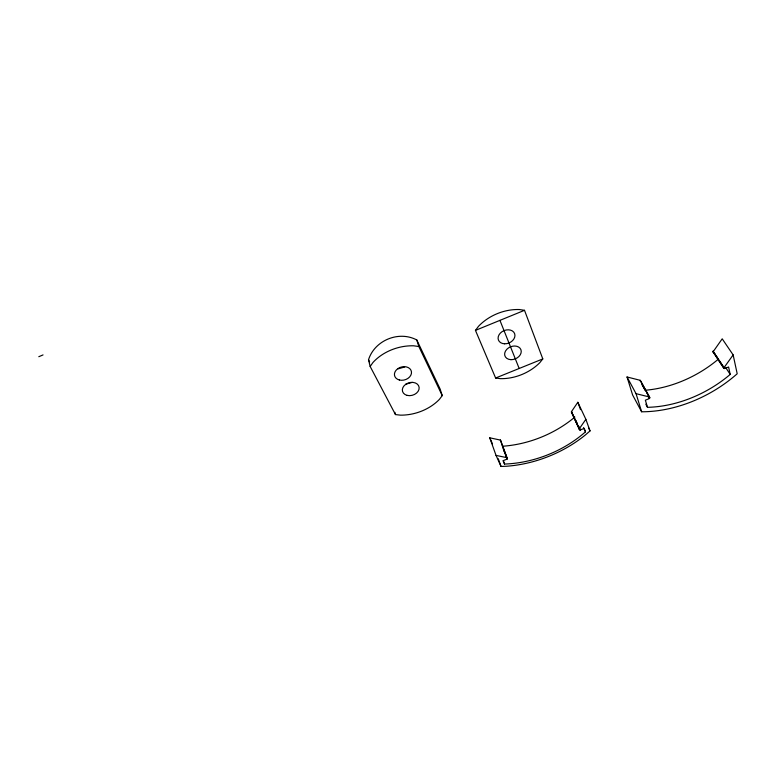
<?xml version="1.0" encoding="UTF-8"?>
<svg xmlns="http://www.w3.org/2000/svg" width="776" height="776" viewBox="0 0 776 776"><rect width="100%" height="100%" fill="white"/><g stroke="black" fill="none" stroke-linecap="round" stroke-linejoin="round"><path stroke-width="1.16" d="M640.423 381.472L640.132 380.298L627.027 376.971L636.058 393.675L649.366 396.963L649.289 398.524A1.358 0.931 -26.5 0 1 648.804 398.806L645.36 400.183L647.504 407.322A102.17 72.556 -29.8 0 0 730.216 374.41L728.586 367.009L725.094 368.396A1.377 0.931 -29.7 0 1 724.571 368.522L723.746 368.241M572.271 412.745L571.485 411.61L577.848 402.278L585.87 419.321L590.032 430.932L585.54 434.832A107.728 79.084 -21.9 0 1 506.573 466.24L501.044 466.463L496.039 455.405L489.753 437.81L500.316 440.07L500.733 441.175M585.87 419.321L579.332 428.73L579.342 429.506L580.293 429.865A1.329 0.921 -23.2 0 0 580.826 429.739L584.221 428.391L585.482 431.854A98.95 72.381 -21.9 0 1 504.555 464.058L503.052 460.711L506.408 459.373A1.319 0.921 -19.5 0 0 506.873 459.111L507.31 458.199L506.777 457.636L496.039 455.405M627.027 376.971L632.624 395.013L641.616 411.784A112.501 80.093 -29.9 0 0 737.2 373.77L733.145 354.904L722.204 338.821L712.998 351.935M733.145 354.904L723.678 368.134M368.513 359.773C374.633 340.334 398.777 330.382 416.799 339.966L440.099 388.97L442.242 395.624L439.381 399.397A43.087 32.757 -16 0 1 400.474 415.15L395.469 414.578L370.162 366.466L368.513 359.773L369.628 361.907M370.162 366.466L372.984 362.46A43.165 32.873 -15.9 0 1 413.627 345.795L418.846 346.523L442.242 395.624M475.455 330.382L478.511 326.298A43.291 32.834 -22.6 0 1 519.464 309.537L524.508 310.313L542.802 358.919L539.718 362.78A43.291 32.834 -22.6 0 1 500.472 378.659L495.621 378.019L475.455 330.382L524.508 310.313M404.635 366.99L398.088 368.872M412.26 382.345L405.809 384.198M38.8 356.708L43.039 354.923M495.621 378.019L542.802 358.919M725.793 367.737L730.216 374.41M713.076 351.101L723.756 367.3M713.707 352.323L714.968 354.234M716.229 356.135L718.11 358.997M719.371 360.898L724.396 368.522M712.95 351.392L724.241 368.503M712.95 351.809L723.843 368.328M640.375 380.444L649.822 397.574M640.132 380.298L649.784 397.855M642.227 384.459L645.613 390.852M646.845 392.792L649.648 398.136M642.053 384.731L644.934 389.94M648.397 396.196L649.551 398.282M648.27 396.323L649.425 398.408M645.797 404.189L647.504 407.322M588.528 427.721L590.032 430.932M583.494 427.576L585.482 431.854M578.818 426.654L580.293 429.865M575.705 420.243L577.179 423.454M578.159 425.587L580.118 429.865M571.485 411.61L579.953 429.855M571.398 411.881L579.662 429.768M571.388 412.017L579.429 429.613M489.753 437.81L492.508 443.92M499.938 320.372L519.173 368.484M500.568 440.215L507.3 458.47M500.316 440.07L507.194 458.742M502.266 445.696L507.106 458.868M503.372 449.11L504.584 452.408M505.389 454.6L507 458.994M503.362 460.76L504.555 464.058M577.848 402.278L580.506 409.641M498.279 458.752L501.044 466.463M416.799 339.966L418.846 346.523M636.058 393.675L641.616 411.784M394.877 412.318L395.469 414.578M717.839 359.598A100.143 72.178 -30.1 0 1 645.341 390.241M574.851 417.081A97.019 72.032 -22 0 1 502.887 446.219M504.575 343.797A8.711 6.654 -22.7 0 0 514.595 333.554A8.711 6.654 -22.7 0 0 500.365 333.079A8.711 6.654 -22.7 0 0 504.575 343.797M510.977 359.666A8.594 6.48 -22.5 0 0 520.9 349.636A8.594 6.48 -22.5 0 0 506.883 349.229A8.594 6.48 -22.5 0 0 510.977 359.666M399.378 379.998A8.681 6.644 -15.8 0 0 411.474 371.898A8.681 6.644 -15.8 0 0 398.03 368.513A8.681 6.644 -15.8 0 0 399.378 379.998M407.187 395.391A8.565 6.47 -16.1 0 0 419.137 387.447A8.565 6.47 -16.1 0 0 405.916 384.188A8.565 6.47 -16.1 0 0 407.187 395.391"/></g></svg>
